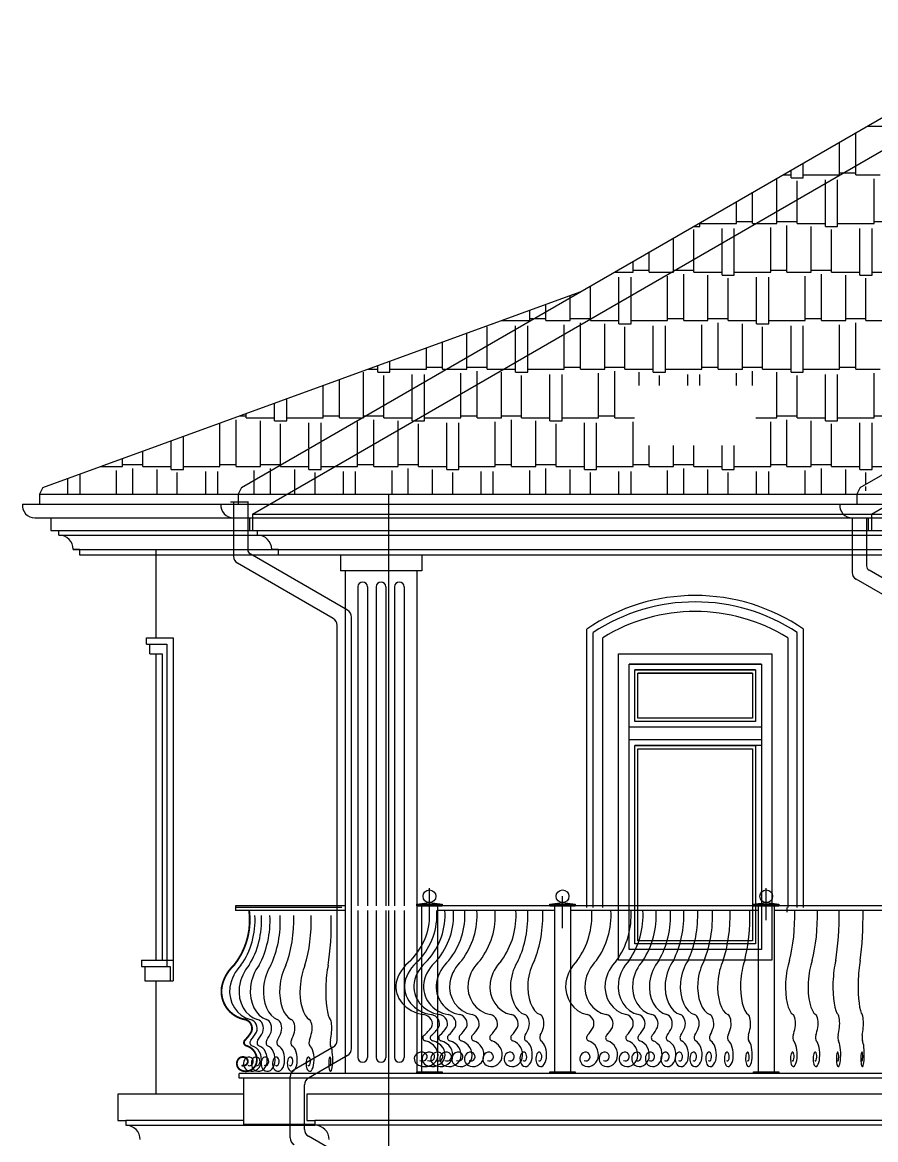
# Model space of a CAD drawing. Extents: x -133165 to 20117, y 15722 to 63536.
# Drawn here: x -45791 to -40440, y 51559 to 58563 of the extents above; entities that cross this region are included whole.
import ezdxf

# ---------------------------------------------------------------- set-up
doc = ezdxf.new("R2010")
doc.units = 0
doc.linetypes.add('GOST2_303_5', pattern=[24, 20, -1.5, 1, -1.5])
doc.layers.get('0').update_dxf_attribs({"linetype": 'CONTINUOUS'})
for name, color, linetype in [('AXIS', 7, 'GOST2_303_5'), ('BALUSTRADE', 60, 'CONTINUOUS'), ('DOORS', 32, 'CONTINUOUS'), ('FRIZ', 173, 'CONTINUOUS'), ('WALL', 5, 'CONTINUOUS')]:
    doc.layers.add(name, color=color, linetype=linetype)

# ---------------------------------------------------------------- blocks, each defined once
blk = doc.blocks.new('A$C5A567AD7')
at = {"layer": 'WALL', "color": 251, "ltscale": 100, "const_width": 10}
blk.add_lwpolyline([(89.3, 0, -0.185604), (4.2, -271.8, 0.164154), (-62.6, -391.3, 0.401799), (62.1, -567.2, -0.487781), (98, -636.6, -0.054114), (64.8, -679.6, 0.566041), (70, -710.3, -0.405124), (126.7, -803.9, -0.498628), (38.7, -842.2, -0.46591), (30.4, -780.5, -0.316922), (68.1, -775.9, -0.956284), (45.2, -817.3)], format="xyb", dxfattribs=at)
blk = doc.blocks.new('*X128')
at = {"linetype": 'CONTINUOUS', "ltscale": 10}
for p, q in [((-42355.3, 56839.3), (-42355.3, 56850.7)), ((-42609.3, 56692.8), (-42609.3, 56758.3)), ((-42507.7, 56751.4), (-42507.7, 56795.2)), ((-42841.4, 56673.7), (-42837.9, 56673.7)), ((-42837.9, 56673.7), (-42837.9, 56675.1)), ((-42789.1, 56692.8), (-42609.3, 56692.8)), ((-42609.3, 56705.5), (-42587.3, 56705.5)), ((-43003, 56465.8), (-43003, 56615)), ((-42876, 56539), (-42876, 56654.7)), ((-42698.2, 56641.6), (-42698.2, 56661.1)), ((-43155.4, 56388), (-43155.4, 56559.5)), ((-43257, 56388), (-43257, 56522.5)), ((-43626.5, 56388), (-43561.8, 56388)), ((-43561.8, 56368.9), (-43561.8, 56411.6)), ((-43485.6, 56368.9), (-43485.6, 56439.3)), ((-43485.6, 56388), (-43257, 56388)), ((-43257, 56400.7), (-43155.4, 56400.7)), ((-43155.4, 56388), (-43137.8, 56388)), ((-43803.1, 56083.2), (-43803.1, 56323.7)), ((-43650.7, 56092.2), (-43650.7, 56368.9)), ((-43561.8, 56368.9), (-43485.6, 56368.9)), ((-43523.7, 56165.5), (-43523.7, 56349.9)), ((-43345.9, 56268), (-43345.9, 56356.2)), ((-43269.7, 56312), (-43269.7, 56356.2)), ((-43904.7, 56083.2), (-43904.7, 56286.8)), ((-44209.5, 56064.1), (-44209.5, 56175.8)), ((-44133.3, 56064.1), (-44133.3, 56203.6)), ((-44387.3, 56083.2), (-44387.3, 56111.1)), ((-44552.4, 55778.4), (-44552.4, 56051)), ((-44450.8, 55778.4), (-44450.8, 56070.5)), ((-44429.1, 56095.9), (-44387.3, 56095.9)), ((-44387.3, 56083.2), (-44209.5, 56083.2)), ((-44298.4, 55778.4), (-44298.4, 56064.1)), ((-44209.5, 56064.1), (-44133.3, 56064.1)), ((-44171.4, 55791.9), (-44171.4, 56045.1)), ((-44133.3, 56083.2), (-43904.7, 56083.2)), ((-43993.6, 55894.5), (-43993.6, 56051.4)), ((-43917.4, 55938.4), (-43917.4, 56051.4)), ((-43904.7, 56095.9), (-43803.1, 56095.9)), ((-43803.1, 56083.2), (-43666.3, 56083.2)), ((-43650.7, 56095.9), (-43644.3, 56095.9)), ((-44781, 55759.3), (-44781, 55967.8)), ((-44857.2, 55759.3), (-44857.2, 55940.1)), ((-45162, 55778.4), (-45162, 55829.1)), ((-45035, 55778.4), (-45035, 55875.4)), ((-45301.4, 55778.4), (-45162, 55778.4)), ((-45162, 55791.1), (-45035, 55791.1)), ((-45098.5, 55604.5), (-45098.5, 55765.7)), ((-45035, 55778.4), (-44857.2, 55778.4)), ((-44946.1, 55604.5), (-44946.1, 55759.3)), ((-44857.2, 55759.3), (-44781, 55759.3)), ((-44781, 55778.4), (-44552.4, 55778.4)), ((-44552.4, 55791.1), (-44450.8, 55791.1)), ((-44450.8, 55778.4), (-44298.4, 55778.4)), ((-44298.4, 55791.1), (-44172.8, 55791.1)), ((-44234.9, 55755.3), (-44234.9, 55765.7)), ((-45504.9, 55604.5), (-45504.9, 55704.3)), ((-45428.7, 55604.5), (-45428.7, 55732.1)), ((-45200.1, 55604.5), (-45200.1, 55753)), ((-44819.1, 55604.5), (-44819.1, 55740.3)), ((-44641.3, 55604.5), (-44641.3, 55746.7)), ((-44565.1, 55604.5), (-44565.1, 55746.7)), ((-44336.5, 55696.7), (-44336.5, 55753))]:
    blk.add_line(p, q, dxfattribs=at)
blk = doc.blocks.new('*X129')
at = {"linetype": 'CONTINUOUS', "ltscale": 10}
blk.add_line((-40501.1, 55625.8), (-40501.1, 55652.7), dxfattribs=at)
blk = doc.blocks.new('*X130')
at = {"linetype": 'CONTINUOUS', "ltscale": 10}
for p, q in [((-40564.6, 57607.2), (-40564.6, 57871.3)), ((-40494.1, 57912), (-40323.3, 57912)), ((-40666.2, 57607.2), (-40666.2, 57812.7)), ((-40894.8, 57588.1), (-40894.8, 57680.7)), ((-41059.9, 57302.4), (-41059.9, 57585.4)), ((-41022, 57607.2), (-40971, 57607.2)), ((-40971, 57588.1), (-40971, 57636.7)), ((-40971, 57588.1), (-40894.8, 57588.1)), ((-40894.8, 57607.2), (-40666.2, 57607.2)), ((-40755.1, 57283.3), (-40755.1, 57575.4)), ((-40678.9, 57283.3), (-40678.9, 57575.4)), ((-40666.2, 57619.9), (-40564.6, 57619.9)), ((-40564.6, 57607.2), (-40412.2, 57607.2)), ((-40450.3, 57302.4), (-40450.3, 57581.8)), ((-40932.9, 57302.4), (-40932.9, 57569.1)), ((-41313.9, 57302.4), (-41313.9, 57438.7)), ((-41212.3, 57302.4), (-41212.3, 57497.4)), ((-41542.5, 57283.3), (-41542.5, 57306.7)), ((-41542.5, 57302.4), (-41313.9, 57302.4)), ((-41313.9, 57315.1), (-41212.3, 57315.1)), ((-41212.3, 57302.4), (-41059.9, 57302.4)), ((-41059.9, 57315.1), (-40932.9, 57315.1)), ((-40932.9, 57302.4), (-40755.1, 57302.4)), ((-40678.9, 57302.4), (-40450.3, 57302.4)), ((-40450.3, 57315.1), (-40348.7, 57315.1)), ((-41583, 57283.3), (-41542.5, 57283.3)), ((-41580.6, 56997.6), (-41580.6, 57264.3)), ((-41402.8, 56978.5), (-41402.8, 57270.7)), ((-41326.6, 56978.5), (-41326.6, 57270.7)), ((-41098, 56997.6), (-41098, 57277)), ((-40996.4, 56997.6), (-40996.4, 57289.7)), ((-40844, 56997.6), (-40844, 57283.3)), ((-40755.1, 57283.3), (-40678.9, 57283.3)), ((-40717, 56997.6), (-40717, 57264.3)), ((-40539.2, 56978.5), (-40539.2, 57270.7)), ((-40463, 56978.5), (-40463, 57270.7)), ((-41707.6, 56997.6), (-41707.6, 57211.4)), ((-41860, 56997.6), (-41860, 57123.4)), ((-41961.6, 56997.6), (-41961.6, 57064.8)), ((-42077.9, 56997.6), (-41961.6, 56997.6)), ((-42050.5, 56673.7), (-42050.5, 56965.8)), ((-41974.3, 56673.7), (-41974.3, 56965.8)), ((-41961.6, 57010.3), (-41860, 57010.3)), ((-41860, 56997.6), (-41707.6, 56997.6)), ((-41745.7, 56692.8), (-41745.7, 56972.2)), ((-41707.6, 57010.3), (-41580.6, 57010.3)), ((-41644.1, 56692.8), (-41644.1, 56984.9)), ((-41580.6, 56997.6), (-41402.8, 56997.6)), ((-41491.7, 56692.8), (-41491.7, 56978.5)), ((-41402.8, 56978.5), (-41326.6, 56978.5)), ((-41364.7, 56692.8), (-41364.7, 56959.5)), ((-41326.6, 56997.6), (-41098, 56997.6)), ((-41186.9, 56673.7), (-41186.9, 56965.8)), ((-41110.7, 56673.7), (-41110.7, 56965.8)), ((-41098, 57010.3), (-40996.4, 57010.3)), ((-40996.4, 56997.6), (-40844, 56997.6)), ((-40882.1, 56692.8), (-40882.1, 56972.2)), ((-40844, 57010.3), (-40717, 57010.3)), ((-40780.5, 56692.8), (-40780.5, 56984.9)), ((-40717, 56997.6), (-40539.2, 56997.6)), ((-40628.1, 56692.8), (-40628.1, 56978.5)), ((-40539.2, 56978.5), (-40463, 56978.5)), ((-40501.1, 56692.8), (-40501.1, 56959.5)), ((-40463, 56997.6), (-40234.4, 56997.6)), ((-42228.3, 56692.8), (-42228.3, 56910.8)), ((-42355.3, 56692.8), (-42355.3, 56837.5)), ((-42507.7, 56692.8), (-42507.7, 56749.5)), ((-42583.8, 56705.5), (-42507.7, 56705.5)), ((-42507.7, 56692.8), (-42355.3, 56692.8)), ((-42393.4, 56388), (-42393.4, 56667.4)), ((-42355.3, 56705.5), (-42228.3, 56705.5)), ((-42291.8, 56388), (-42291.8, 56680.1)), ((-42228.3, 56692.8), (-42050.5, 56692.8)), ((-42139.4, 56388), (-42139.4, 56673.7)), ((-42050.5, 56673.7), (-41974.3, 56673.7)), ((-41974.3, 56692.8), (-41745.7, 56692.8)), ((-41745.7, 56705.5), (-41644.1, 56705.5)), ((-41644.1, 56692.8), (-41491.7, 56692.8)), ((-41529.8, 56388), (-41529.8, 56667.4)), ((-41491.7, 56705.5), (-41364.7, 56705.5)), ((-41428.2, 56388), (-41428.2, 56680.1)), ((-41364.7, 56692.8), (-41186.9, 56692.8)), ((-41275.8, 56388), (-41275.8, 56673.7)), ((-41186.9, 56673.7), (-41110.7, 56673.7)), ((-41110.7, 56692.8), (-40882.1, 56692.8)), ((-40882.1, 56705.5), (-40780.5, 56705.5)), ((-40780.5, 56692.8), (-40628.1, 56692.8)), ((-40666.2, 56388), (-40666.2, 56667.4)), ((-40628.1, 56705.5), (-40501.1, 56705.5)), ((-40564.6, 56388), (-40564.6, 56680.1)), ((-40501.1, 56692.8), (-40323.3, 56692.8)), ((-42698.2, 56368.9), (-42698.2, 56639.5)), ((-42622, 56368.9), (-42622, 56661)), ((-42012.4, 56388), (-42012.4, 56654.7)), ((-41834.6, 56368.9), (-41834.6, 56661)), ((-41758.4, 56368.9), (-41758.4, 56661)), ((-41148.8, 56388), (-41148.8, 56654.7)), ((-40971, 56368.9), (-40971, 56661)), ((-40894.8, 56368.9), (-40894.8, 56661)), ((-42876, 56388), (-42876, 56536.8)), ((-43003, 56388), (-43003, 56463.5)), ((-43133.8, 56388), (-43003, 56388)), ((-43003, 56400.7), (-42876, 56400.7)), ((-42876, 56388), (-42698.2, 56388)), ((-42622, 56388), (-42393.4, 56388)), ((-42393.4, 56400.7), (-42291.8, 56400.7)), ((-42291.8, 56388), (-42139.4, 56388)), ((-42139.4, 56400.7), (-42012.4, 56400.7)), ((-42012.4, 56388), (-41834.6, 56388)), ((-41758.4, 56388), (-41529.8, 56388)), ((-41529.8, 56400.7), (-41428.2, 56400.7)), ((-41428.2, 56388), (-41275.8, 56388)), ((-41275.8, 56400.7), (-41148.8, 56400.7)), ((-41148.8, 56388), (-40971, 56388)), ((-40894.8, 56388), (-40666.2, 56388)), ((-40666.2, 56400.7), (-40564.6, 56400.7)), ((-40564.6, 56388), (-40412.2, 56388)), ((-43041.1, 56083.2), (-43041.1, 56362.6)), ((-42939.5, 56083.2), (-42939.5, 56375.3)), ((-42787.1, 56083.2), (-42787.1, 56368.9)), ((-42698.2, 56368.9), (-42622, 56368.9)), ((-42660.1, 56083.2), (-42660.1, 56349.9)), ((-42482.3, 56064.1), (-42482.3, 56356.2)), ((-42406.1, 56064.1), (-42406.1, 56356.2)), ((-42177.5, 56083.2), (-42177.5, 56362.6)), ((-42075.9, 56083.2), (-42075.9, 56375.3)), ((-41923.5, 56285.7), (-41923.5, 56368.9)), ((-41834.6, 56368.9), (-41758.4, 56368.9)), ((-41796.5, 56285.7), (-41796.5, 56349.9)), ((-41618.7, 56285.7), (-41618.7, 56356.2)), ((-41542.5, 56285.7), (-41542.5, 56356.2)), ((-41313.9, 56285.7), (-41313.9, 56362.6)), ((-41212.3, 56285.7), (-41212.3, 56375.3)), ((-41059.9, 56083.2), (-41059.9, 56368.9)), ((-40971, 56368.9), (-40894.8, 56368.9)), ((-40932.9, 56083.2), (-40932.9, 56349.9)), ((-40755.1, 56064.1), (-40755.1, 56356.2)), ((-40678.9, 56064.1), (-40678.9, 56356.2)), ((-40450.3, 56083.2), (-40450.3, 56362.6)), ((-43345.9, 56064.1), (-43345.9, 56265.6)), ((-43269.7, 56064.1), (-43269.7, 56309.5)), ((-43523.7, 56083.2), (-43523.7, 56162.9)), ((-43688.8, 55778.4), (-43688.8, 56057.8)), ((-43661.7, 56083.2), (-43650.7, 56083.2)), ((-43650.7, 56083.2), (-43650.7, 56089.6)), ((-43639.7, 56095.9), (-43523.7, 56095.9)), ((-43587.2, 55778.4), (-43587.2, 56070.5)), ((-43523.7, 56083.2), (-43345.9, 56083.2)), ((-43434.8, 55778.4), (-43434.8, 56064.1)), ((-43345.9, 56064.1), (-43269.7, 56064.1)), ((-43307.8, 55778.4), (-43307.8, 56045.1)), ((-43269.7, 56083.2), (-43041.1, 56083.2)), ((-43130, 55759.3), (-43130, 56051.4)), ((-43053.8, 55759.3), (-43053.8, 56051.4)), ((-43041.1, 56095.9), (-42939.5, 56095.9)), ((-42939.5, 56083.2), (-42787.1, 56083.2)), ((-42825.2, 55778.4), (-42825.2, 56057.8)), ((-42787.1, 56095.9), (-42660.1, 56095.9)), ((-42723.6, 55778.4), (-42723.6, 56070.5)), ((-42660.1, 56083.2), (-42482.3, 56083.2)), ((-42571.2, 55778.4), (-42571.2, 56064.1)), ((-42482.3, 56064.1), (-42406.1, 56064.1)), ((-42444.2, 55778.4), (-42444.2, 56045.1)), ((-42406.1, 56083.2), (-42177.5, 56083.2)), ((-42266.4, 55759.3), (-42266.4, 56051.4)), ((-42190.2, 55759.3), (-42190.2, 56051.4)), ((-42177.5, 56095.9), (-42075.9, 56095.9)), ((-42075.9, 56083.2), (-41953.1, 56083.2)), ((-41961.6, 55778.4), (-41961.6, 56057.8)), ((-41190.6, 56083.2), (-41059.9, 56083.2)), ((-41098, 55778.4), (-41098, 56057.8)), ((-41059.9, 56095.9), (-40932.9, 56095.9)), ((-40996.4, 55778.4), (-40996.4, 56070.5)), ((-40932.9, 56083.2), (-40755.1, 56083.2)), ((-40844, 55778.4), (-40844, 56064.1)), ((-40755.1, 56064.1), (-40678.9, 56064.1)), ((-40717, 55778.4), (-40717, 56045.1)), ((-40678.9, 56083.2), (-40450.3, 56083.2)), ((-40539.2, 55759.3), (-40539.2, 56051.4)), ((-40463, 55759.3), (-40463, 56051.4)), ((-40450.3, 56095.9), (-40348.7, 56095.9)), ((-43917.4, 55759.3), (-43917.4, 55935.6)), ((-41860, 55778.4), (-41860, 55910.7)), ((-41707.6, 55778.4), (-41707.6, 55910.7)), ((-41580.6, 55778.4), (-41580.6, 55910.7)), ((-41402.8, 55759.3), (-41402.8, 55910.7)), ((-41326.6, 55759.3), (-41326.6, 55910.7)), ((-43993.6, 55759.3), (-43993.6, 55891.6)), ((-44171.4, 55778.4), (-44171.4, 55788.9)), ((-44171.4, 55778.4), (-43993.6, 55778.4)), ((-44082.5, 55604.5), (-44082.5, 55759.3)), ((-43993.6, 55759.3), (-43917.4, 55759.3)), ((-43917.4, 55778.4), (-43688.8, 55778.4)), ((-43688.8, 55791.1), (-43587.2, 55791.1)), ((-43587.2, 55778.4), (-43434.8, 55778.4)), ((-43434.8, 55791.1), (-43307.8, 55791.1)), ((-43371.3, 55604.5), (-43371.3, 55765.7)), ((-43307.8, 55778.4), (-43130, 55778.4)), ((-43218.9, 55604.5), (-43218.9, 55759.3)), ((-43130, 55759.3), (-43053.8, 55759.3)), ((-43053.8, 55778.4), (-42825.2, 55778.4)), ((-42825.2, 55791.1), (-42723.6, 55791.1)), ((-42723.6, 55778.4), (-42571.2, 55778.4)), ((-42571.2, 55791.1), (-42444.2, 55791.1)), ((-42507.7, 55604.5), (-42507.7, 55765.7)), ((-42444.2, 55778.4), (-42266.4, 55778.4)), ((-42355.3, 55604.5), (-42355.3, 55759.3)), ((-42266.4, 55759.3), (-42190.2, 55759.3)), ((-42190.2, 55778.4), (-41961.6, 55778.4)), ((-41961.6, 55791.1), (-41860, 55791.1)), ((-41860, 55778.4), (-41707.6, 55778.4)), ((-41707.6, 55791.1), (-41580.6, 55791.1)), ((-41644.1, 55604.5), (-41644.1, 55765.7)), ((-41580.6, 55778.4), (-41402.8, 55778.4)), ((-41491.7, 55604.5), (-41491.7, 55759.3)), ((-41402.8, 55759.3), (-41326.6, 55759.3)), ((-41326.6, 55778.4), (-41098, 55778.4)), ((-41098, 55791.1), (-40996.4, 55791.1)), ((-40996.4, 55778.4), (-40844, 55778.4)), ((-40844, 55791.1), (-40717, 55791.1)), ((-40780.5, 55604.5), (-40780.5, 55765.7)), ((-40717, 55778.4), (-40539.2, 55778.4)), ((-40628.1, 55604.5), (-40628.1, 55759.3)), ((-40539.2, 55759.3), (-40463, 55759.3)), ((-40463, 55778.4), (-40309.6, 55778.4)), ((-44336.5, 55604.5), (-44336.5, 55693.6)), ((-44234.9, 55604.5), (-44234.9, 55752.3)), ((-43955.5, 55604.5), (-43955.5, 55740.3)), ((-43777.7, 55604.5), (-43777.7, 55746.6)), ((-43701.5, 55604.5), (-43701.5, 55746.6)), ((-43472.9, 55604.5), (-43472.9, 55753)), ((-43091.9, 55604.5), (-43091.9, 55740.3)), ((-42914.1, 55604.5), (-42914.1, 55746.6)), ((-42837.9, 55604.5), (-42837.9, 55746.6)), ((-42609.3, 55604.5), (-42609.3, 55753)), ((-42228.3, 55604.5), (-42228.3, 55740.3)), ((-42050.5, 55604.5), (-42050.5, 55746.6)), ((-41974.3, 55604.5), (-41974.3, 55746.6)), ((-41745.7, 55604.5), (-41745.7, 55753)), ((-41364.7, 55604.5), (-41364.7, 55740.3)), ((-41186.9, 55604.5), (-41186.9, 55746.6)), ((-41110.7, 55604.5), (-41110.7, 55746.6)), ((-40882.1, 55604.5), (-40882.1, 55753)), ((-40501.1, 55667.9), (-40501.1, 55740.3))]:
    blk.add_line(p, q, dxfattribs=at)

msp = doc.modelspace()

# ---------------------------------------------------------------- linework, layer by layer
at = {"ltscale": 10}
for p, q in [((-44416.9, 55647.2), (-39366.9, 58562.8)), ((-40536.9, 55647.2), (-35486.9, 58562.8)), ((-44346.9, 55479.8), (-39366.9, 58355)), ((-40466.9, 55479.8), (-35486.9, 58355)), ((-45661.9, 55647.2), (-42293.2, 56873.3)), ((-45661.9, 55647.2), (-45682.6, 55604.5)), ((-44416.9, 55647.2), (-44437.6, 55604.5)), ((-40536.9, 55647.2), (-40557.6, 55604.5)), ((-45790.5, 55543.2), (-45682.6, 55543.2)), ((-45682.6, 55604.5), (-24986.2, 55604.5)), ((-45682.6, 55604.5), (-45682.6, 55543.2)), ((-45682.6, 55543.2), (-44437.6, 55543.2)), ((-44485, 55557.9), (-44377, 55557.9)), ((-44467, 55558.9), (-44467, 55215.8)), ((-44437.6, 55604.5), (-44437.6, 55543.2)), ((-44437.6, 55543.2), (-24986.2, 55543.2)), ((-44377, 55558.9), (-44377, 55256.2)), ((-43491.9, 53024.6), (-43491.9, 55604.5)), ((-40665.5, 55543.2), (-40557.6, 55543.2)), ((-40665.5, 55543.2), (-30416.2, 55543.2)), ((-40557.6, 55604.5), (-40557.6, 55543.2)), ((-40557.6, 55604.5), (-30416.2, 55604.5)), ((-44346.9, 55479.8), (-44346.9, 55378.2)), ((-44346.9, 55479.8), (-24901, 55479.8)), ((-40466.9, 55479.8), (-40466.9, 55378.2)), ((-45712, 55456.7), (-45611.9, 55456.7)), ((-45611.9, 55456.7), (-25056.9, 55456.7)), ((-45611.9, 55456.7), (-45611.9, 55378.2)), ((-44467, 55456.7), (-44366.9, 55456.7)), ((-44366.9, 55456.7), (-44366.9, 55378.2)), ((-40604.9, 55456.7), (-40497, 55456.7)), ((-40604.9, 55456.7), (-30386.8, 55456.7)), ((-40587, 55457.7), (-40587, 55114.6)), ((-40587, 55456.7), (-40486.9, 55456.7)), ((-40497, 55457.7), (-40497, 55155)), ((-40486.9, 55456.7), (-40486.9, 55378.2)), ((-45611.9, 55378.2), (-45561.9, 55378.2)), ((-45561.9, 55378.2), (-25106.9, 55378.2)), ((-45561.9, 55348.2), (-45561.9, 55378.2)), ((-45561.9, 55348.2), (-25106.9, 55348.2)), ((-44366.9, 55378.2), (-44316.9, 55378.2)), ((-44316.9, 55348.2), (-44316.9, 55378.2)), ((-44296.7, 55378.2), (-25056.9, 55378.2)), ((-40486.9, 55378.2), (-40436.9, 55378.2)), ((-40486.9, 55378.2), (-30506.9, 55378.2)), ((-45471.9, 55258.2), (-45431.9, 55258.2)), ((-45431.9, 55258.2), (-45471.9, 55258.2)), ((-45431.9, 55258.2), (-25236.9, 55258.2)), ((-45431.9, 55258.2), (-45431.9, 55224.2)), ((-45431.9, 55258.2), (-45431.9, 55258.2)), ((-45431.9, 55224.2), (-25236.9, 55224.2)), ((-44951.8, 54704.6), (-44951.8, 55258.2)), ((-43751.4, 54877.7), (-44362, 55230.3)), ((-44226.9, 55258.2), (-44186.9, 55258.2)), ((-44186.9, 55258.2), (-44226.9, 55258.2)), ((-44186.9, 55258.2), (-44186.9, 55224.2)), ((-44186.9, 55258.2), (-44186.9, 55258.2)), ((-43796.9, 55224.2), (-43796.9, 55124.2)), ((-43286.9, 55224.2), (-43286.9, 55124.2)), ((-43841.4, 54825.7), (-44442, 55172.5)), ((-43286.9, 55124.2), (-43796.9, 55124.2)), ((-43766.9, 55124.2), (-43766.9, 51974.3)), ((-43316.9, 55124.2), (-43316.9, 51974.3)), ((-39871.3, 54776.4), (-40482, 55129)), ((-39961.3, 54724.5), (-40562, 55071.3)), ((-43686.9, 55024.2), (-43686.9, 53024.6)), ((-43626.9, 55024.2), (-43626.9, 53024.6)), ((-43571.9, 55024.2), (-43571.9, 53024.6)), ((-43511.9, 55024.2), (-43511.9, 53024.6)), ((-43456.9, 55024.2), (-43456.9, 53024.6)), ((-43396.9, 55024.2), (-43396.9, 53024.6)), ((-43816.4, 52181.7), (-43816.4, 54782.4)), ((-43726.4, 52129.7), (-43726.4, 54834.4)), ((-44951.8, 52684.6), (-44951.8, 54604.6)), ((-43238.1, 52934.3), (-43238.1, 53134.3)), ((-41126.5, 52934.3), (-41126.5, 53134.3)), ((-44453.6, 53024.6), (-44453.6, 52994.6)), ((-43766.9, 53024.6), (-44453.6, 53024.6)), ((-43318.1, 53034.6), (-43238.1, 53044.6)), ((-43318.1, 53034.6), (-43158.1, 53034.6)), ((-43318.1, 53024.6), (-43318.1, 53034.6)), ((-43318.1, 53024.6), (-43158.1, 53024.6)), ((-42453.8, 53024.6), (-43316.9, 53024.6)), ((-43288.1, 53024.6), (-43288.1, 51984.3)), ((-43235.1, 53044.6), (-43158.1, 53034.6)), ((-43188.1, 53024.6), (-43188.1, 51984.3)), ((-43158.1, 53024.6), (-43158.1, 53034.6)), ((-42483.8, 53034.6), (-42403.8, 53044.6)), ((-42483.8, 53034.6), (-42323.8, 53034.6)), ((-42483.8, 53024.6), (-42483.8, 53034.6)), ((-42483.8, 53024.6), (-42323.8, 53024.6)), ((-42453.8, 53024.6), (-42453.8, 51984.3)), ((-42403.8, 52884.6), (-42403.8, 53084.6)), ((-42400.8, 53044.6), (-42323.8, 53034.6)), ((-42353.8, 53024.6), (-42353.8, 51984.3)), ((-41176.5, 53024.6), (-42353.8, 53024.6)), ((-42323.8, 53024.6), (-42323.8, 53034.6)), ((-41206.5, 53034.6), (-41126.5, 53044.6)), ((-41206.5, 53034.6), (-41046.5, 53034.6)), ((-41206.5, 53024.6), (-41206.5, 53034.6)), ((-41206.5, 53024.6), (-41046.5, 53024.6)), ((-39736.9, 53024.6), (-41179, 53024.6)), ((-41176.5, 53024.6), (-41176.5, 51984.3)), ((-41123.5, 53044.6), (-41046.5, 53034.6)), ((-41076.5, 53024.6), (-41076.5, 51984.3)), ((-41046.5, 53024.6), (-41046.5, 53034.6)), ((-43786.9, 53014.6), (-44453.6, 53014.6)), ((-43766.9, 52994.6), (-44453.6, 52994.6)), ((-43686.9, 52994.6), (-43686.9, 52074.3)), ((-43626.9, 52994.6), (-43626.9, 52074.3)), ((-43571.9, 52994.6), (-43571.9, 52074.3)), ((-43511.9, 52994.6), (-43511.9, 52074.3)), ((-43491.9, 49314.6), (-43491.9, 52994.6)), ((-43456.9, 52994.6), (-43456.9, 52074.3)), ((-43396.9, 52994.6), (-43396.9, 52644.6)), ((-43396.9, 52984.6), (-43396.9, 52074.3)), ((-42453.8, 52994.6), (-43188.1, 52994.6)), ((-41176.5, 52994.6), (-42353.8, 52994.6)), ((-41255.5, 52994.6), (-42166.2, 52994.6)), ((-39736.9, 52994.6), (-41076.5, 52994.6)), ((-40998.3, 53014.6), (-40998.3, 52984.6)), ((-39736.9, 52994.6), (-40912, 52994.6)), ((-45043.2, 52684.6), (-44844.5, 52684.6)), ((-45043.2, 52684.6), (-45043.2, 52644.6)), ((-44884.5, 52684.6), (-44884.5, 52644.6)), ((-44844.5, 52684.6), (-44844.5, 52554.6)), ((-45043.2, 52644.6), (-44864.5, 52644.6)), ((-45023.2, 52644.6), (-45023.2, 52554.6)), ((-44864.5, 52644.6), (-44864.5, 52554.6)), ((-45023.2, 52554.6), (-44844.5, 52554.6)), ((-44951.8, 51844.6), (-44951.8, 52554.6)), ((-44951.8, 51844.6), (-44951.8, 52554.6)), ((-43841.4, 52138.4), (-44086.7, 51996.7)), ((-43841.4, 52138.4), (-43911.4, 52098)), ((-43751.4, 52086.4), (-43996.7, 51944.8)), ((-43751.4, 52086.4), (-43821.4, 52046)), ((-44431.9, 51944.3), (-44431.9, 51974.3)), ((-43766.9, 51974.3), (-44431.9, 51974.3)), ((-27176.9, 51974.3), (-43826.9, 51974.3)), ((-43766.9, 51944.3), (-44431.9, 51944.3)), ((-44401.9, 51654.3), (-44401.9, 51944.3)), ((-44111.7, 51570.8), (-44111.7, 51953.4)), ((-44021.7, 51622.8), (-44021.7, 51901.5)), ((-27176.9, 51944.3), (-43796.9, 51944.3)), ((-45191.8, 51844.6), (-45191.8, 51678.6)), ((-44401.9, 51844.6), (-45191.8, 51844.6)), ((-26966.9, 51844.6), (-44006.9, 51844.6)), ((-44006.9, 51844.6), (-44006.9, 51679.6)), ((-44006.9, 51844.6), (-44006.9, 51679.6)), ((-43286.9, 51844.6), (-43796.9, 51844.6)), ((-45191.8, 51678.6), (-45141.8, 51678.6)), ((-44401.9, 51678.6), (-45141.8, 51678.6)), ((-45141.8, 51678.6), (-45141.8, 51648.6)), ((-45141.8, 51648.6), (-43956.9, 51648.6)), ((-45141.8, 51648.6), (-45141.8, 51648.6)), ((-43956.9, 51654.3), (-44401.9, 51654.3)), ((-44006.9, 51678.6), (-43956.9, 51678.6)), ((-44006.9, 51678.6), (-43956.9, 51678.6)), ((-26966.9, 51678.6), (-43956.9, 51678.6)), ((-43956.9, 51678.6), (-43956.9, 51648.6)), ((-43956.9, 51678.6), (-43956.9, 51648.6)), ((-27016.9, 51648.6), (-43956.9, 51648.6)), ((-43956.9, 51648.6), (-43956.9, 51648.6)), ((-43956.9, 51648.6), (-43956.9, 51648.6)), ((-43751.4, 51437.8), (-43996.7, 51579.5))]:
    msp.add_line(p, q, dxfattribs=at)
for points in [[(-43318.1, 53034.6), (-43158.1, 53034.6), (-43158.1, 53024.6), (-43318.1, 53024.6)], [(-42483.8, 53034.6), (-42323.8, 53034.6), (-42323.8, 53024.6), (-42483.8, 53024.6)], [(-41206.5, 53034.6), (-41046.5, 53034.6), (-41046.5, 53024.6), (-41206.5, 53024.6)], [(-43318.1, 51984.3), (-43158.1, 51984.3), (-43158.1, 51974.3), (-43318.1, 51974.3)], [(-42483.8, 51984.3), (-42323.8, 51984.3), (-42323.8, 51974.3), (-42483.8, 51974.3)], [(-41206.5, 51984.3), (-41046.5, 51984.3), (-41046.5, 51974.3), (-41206.5, 51974.3)]]:
    msp.add_lwpolyline(points, close=True, dxfattribs=at)
at = {"ltscale": 10, "const_width": 11.5}
msp.add_lwpolyline([(-44368.6, 52994.6, -0.202743), (-44463.6, 52652.1, 0.164154), (-44540.5, 52514.7, 0.401799), (-44397.1, 52312.3, -0.487781), (-44355.8, 52232.5, -0.054114), (-44394, 52183.1, 0.566041), (-44388, 52147.8, -0.405124), (-44322.8, 52040.1, -0.498628), (-44424, 51996.1, -0.46591), (-44433.5, 52067, -0.316922), (-44390.2, 52072.3, -0.956284), (-44416.5, 52024.7)], format="xyb", dxfattribs=at)
at = {"ltscale": 10}
for centre in [(-43238.1, 53084.6), (-42403.8, 53084.6), (-41126.5, 53084.6)]:
    msp.add_circle(centre, 40, dxfattribs=at)
for centre, radius, start, end in [((-45712, 55535.5), 78.9, 174.43397, 270), ((-44467, 55535.5), 78.9, 174.43397, 270), ((-40587, 55535.5), 78.9, 174.43397, 270), ((-45561.9, 55258.2), 90, 0, 90), ((-44316.9, 55258.2), 90, 0, 90), ((-44417, 55215.8), 50, 180, 240), ((-44347, 55256.2), 30, 180, 240), ((-40467, 55155), 30, 180, 240), ((-43656.9, 55024.2), 30, 0, 180), ((-43541.9, 55024.2), 30, 0, 180), ((-43426.9, 55024.2), 30, 0, 180), ((-40537, 55114.6), 50, 180, 240), ((-43776.4, 54834.4), 50, 0, 60), ((-43866.4, 54782.4), 50, 0, 60), ((-43866.4, 52181.7), 50, 300, 0), ((-43866.4, 52181.7), 50, 300, 0), ((-43776.4, 52129.7), 50, 300, 0), ((-43776.4, 52129.7), 50, 300, 0), ((-43656.9, 52074.3), 30, 180, 0), ((-43541.9, 52074.3), 30, 180, 0), ((-43426.9, 52074.3), 30, 180, 0), ((-44061.7, 51953.4), 50, 120, 180), ((-43971.7, 51901.5), 50, 120, 180), ((-45141.8, 51558.6), 90, 0, 90), ((-43971.7, 51622.8), 50, 180, 240), ((-43956.9, 51558.6), 90, 0, 90), ((-44061.7, 51570.8), 50, 180, 240)]:
    msp.add_arc(centre, radius, start, end, dxfattribs=at)
at = {"layer": 'AXIS', "color": 147, "ltscale": 100}
for p, q in [((-43491.9, 53024.6), (-43491.9, 55604.5)), ((-43491.9, 49314.6), (-43491.9, 52994.6))]:
    msp.add_line(p, q, dxfattribs=at)
at = {"layer": 'DOORS', "ltscale": 100}
for p, q in [((-41156.9, 54539.6), (-41986.9, 54539.6)), ((-41192.9, 54503.6), (-41950.9, 54503.6)), ((-41212.9, 54483.6), (-41930.9, 54483.6)), ((-41156.9, 54144.6), (-41986.9, 54144.6)), ((-41192.9, 54180.6), (-41950.9, 54180.6)), ((-41156.9, 54064.6), (-41986.9, 54064.6)), ((-41156.9, 54028.6), (-41950.9, 54028.6)), ((-41156.9, 54028.6), (-41950.9, 54028.6)), ((-41156.9, 52749.8), (-41986.9, 52749.8)), ((-41192.9, 52785.8), (-41950.9, 52785.8)), ((-41212.9, 52805.8), (-41930.9, 52805.8))]:
    msp.add_line(p, q, dxfattribs=at)
for points in [[(-41986.9, 54144.6), (-41986.9, 54539.6), (-41156.9, 54539.6), (-41156.9, 54144.6)], [(-41950.9, 54180.6), (-41950.9, 54503.6), (-41192.9, 54503.6), (-41192.9, 54180.6), (-41950.9, 54180.6)], [(-41930.9, 54200.6), (-41930.9, 54483.6), (-41212.9, 54483.6), (-41212.9, 54200.6), (-41930.9, 54200.6)], [(-41156.9, 54144.6), (-41156.9, 52749.8), (-41986.9, 52749.8), (-41986.9, 54144.6)], [(-41192.9, 54028.6), (-41192.9, 52785.8), (-41950.9, 52785.8), (-41950.9, 54028.6)], [(-41212.9, 54008.6), (-41212.9, 54008.6), (-41212.9, 52805.8), (-41930.9, 52805.8), (-41930.9, 54008.6), (-41212.9, 54008.6), (-41212.9, 53537.1)], [(-41930.9, 53537.1), (-41930.9, 54008.6)]]:
    msp.add_lwpolyline(points, dxfattribs=at)
msp.add_lwpolyline([(-41950.9, 54028.6), (-41192.9, 54028.6), (-41192.9, 52785.8), (-41950.9, 52785.8)], close=True, dxfattribs=at)
at = {"layer": 'FRIZ', "ltscale": 50}
for p, q in [((-45011.8, 54664.6), (-45011.8, 54704.6)), ((-45011.8, 54704.6), (-44844.5, 54704.6)), ((-44844.5, 54704.6), (-44844.5, 52684.6)), ((-40931.9, 53014.6), (-40931.8, 54737.4)), ((-40891.9, 53014.6), (-40891.8, 54758.7)), ((-45011.8, 54664.6), (-44884.5, 54664.6)), ((-44991.8, 54604.6), (-44991.8, 54664.6)), ((-44884.5, 54664.6), (-44884.5, 52684.6)), ((-44991.8, 54604.6), (-44914.5, 54604.6)), ((-44914.5, 54604.6), (-44914.5, 52684.6))]:
    msp.add_line(p, q, dxfattribs=at)
for points in [[(-42251.9, 53014.6), (-42251.9, 54758.8)], [(-42211.9, 53014.6), (-42211.9, 54737.5)], [(-42151.9, 53014.6), (-42151.9, 54704.6)], [(-40991.9, 54704.6), (-40991.9, 53014.6)], [(-42051.9, 53014.8), (-42051.9, 54604.6), (-41156.9, 54604.6)]]:
    msp.add_lwpolyline(points, dxfattribs=at)
msp.add_lwpolyline([(-42051.9, 54604.6), (-41091.9, 54604.6), (-41091.9, 52684.8), (-42051.9, 52684.8)], close=True, dxfattribs=at)
for radius, start, end in [(1201.4, 55.52288, 124.47083), (1161.4, 56.5553, 123.43834), (1101.4, 58.22516, 121.77484)]:
    msp.add_arc((-41571.9, 53768.3), radius, start, end, dxfattribs=at)

# ---------------------------------------------------------------- block references
at = {"ltscale": 10}
for name in ['*X130', '*X129', '*X128']:
    msp.add_blockref(name, (0, 0), dxfattribs=at)
at = {"layer": 'BALUSTRADE', "ltscale": 100, "yscale": 1.1499999999941792, "zscale": 1.15}
for p, xscale in [((-44424.5, 52964.6, -3.4), 1.0350000000325963), ((-44373.3, 52964.6, -3.4), 0.9199999999254942), ((-44310.1, 52964.6, -3.4), 0.8050000000512227), ((-44235.3, 52964.6, -3.4), 0.6899999999441206), ((-44140.8, 52964.6, -3.4), 0.5750000000116415), ((-44020.6, 52964.6, -3.4), 0.46000000002095476), ((-43874.1, 52964.6, -3.4), 0.23000000009778887), ((-43360.6, 52994.6), 1.371599999954924), ((-43310.2, 52994.6), 1.3207999999867752), ((-43254.7, 52994.6), 1.2700000000186265), ((-43196.8, 52994.6), 1.2192000000504777), ((-43121.2, 52994.6), 1.1683999999659136), ((-43040.5, 52994.6), 1.1175999999977648), ((-42925.7, 52994.6), 1.1175999999977648), ((-42791, 52994.6), 1.066800000029616), ((-42684.6, 52994.6), 0.711200000019744), ((-42582.4, 52994.6), 0.6095999999670312), ((-42315.8, 52994.6), 1.066800000029616), ((-42195.7, 52994.6), 1.066800000029616), ((-42069.4, 52994.6), 1.066800000029616), ((-41990.2, 52994.6), 1.015999999945052), ((-41903.4, 52994.6), 0.9651999999769032), ((-41803.8, 52994.6), 0.8636000000406057), ((-41711.8, 52994.6), 0.7619999999878928), ((-41619.8, 52994.6), 0.711200000019744), ((-41517.7, 52994.6), 0.6095999999670312), ((-41398.7, 52994.6), 0.5080000000307336), ((-41263.1, 52994.6), 0.38100000005215406), ((-40981.7, 52994.6), 0.38100000005215406), ((-40839.7, 52994.6), 0.38100000005215406), ((-40691.9, 52994.6), 0.25399999995715916), ((-40537.5, 52994.6), 0.2031999999890104)]:
    msp.add_blockref('A$C5A567AD7', p, dxfattribs=dict(at, xscale=xscale))

doc.saveas('drawing.dxf')
